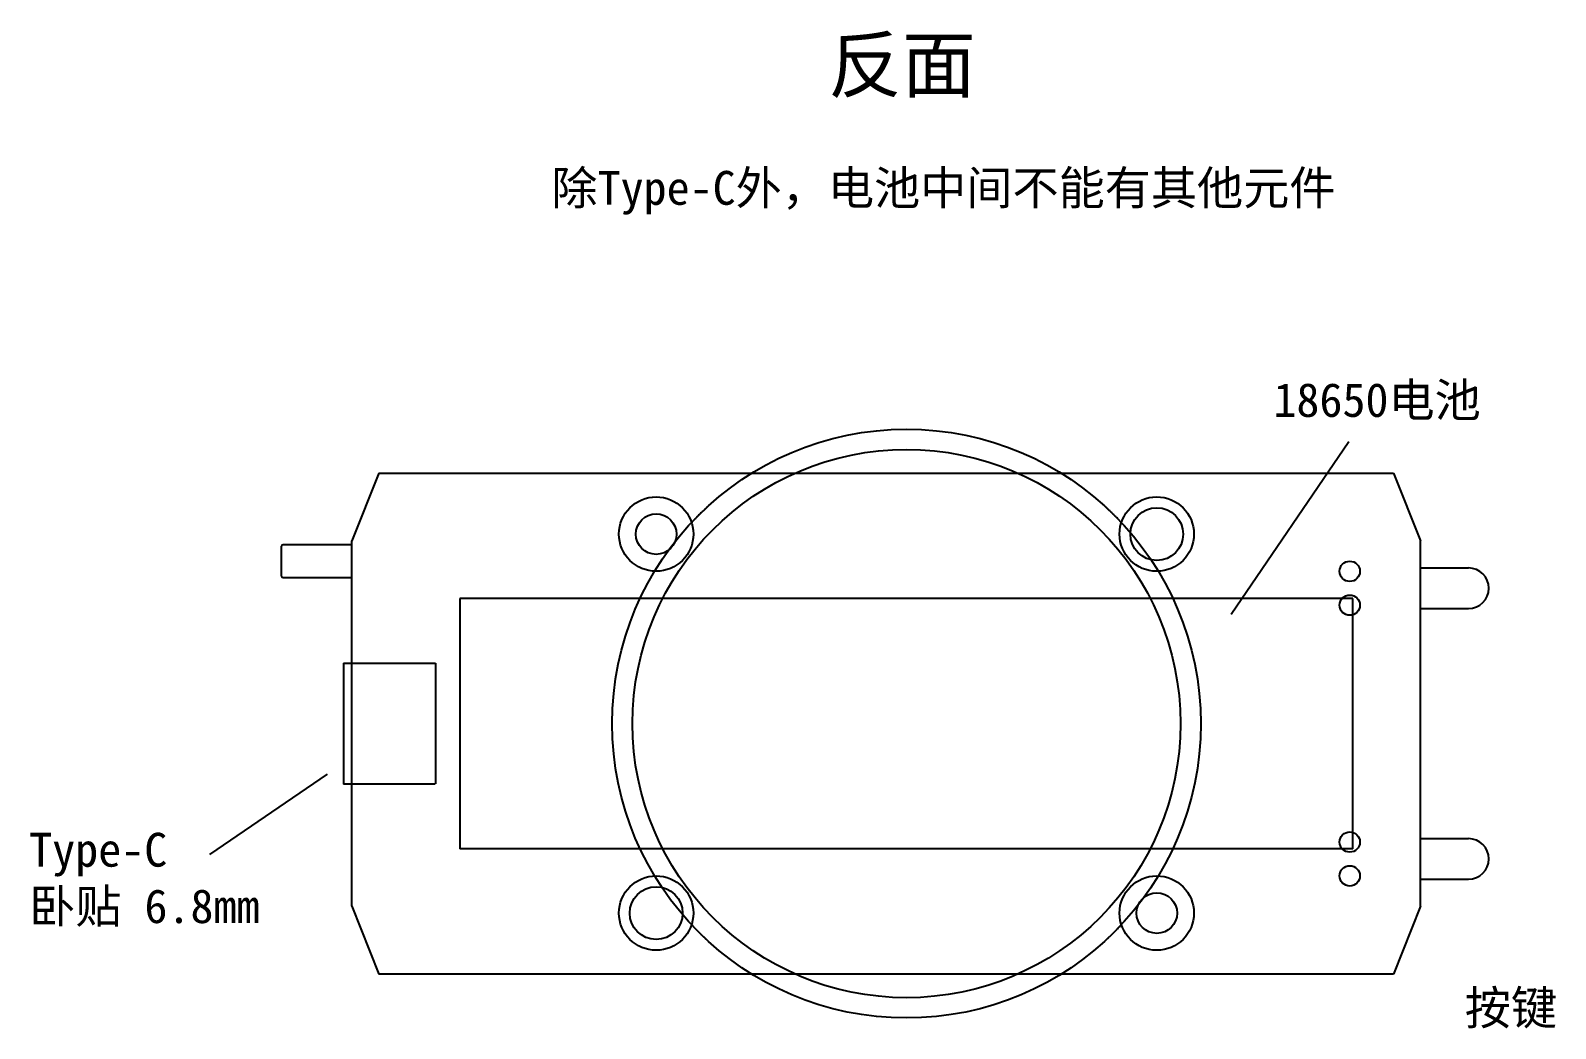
# Model space of a CAD drawing. Header units: millimetres. Extents: x -47 to 308, y 29 to 279.
# Drawn here: x 77.3 to 190, y 70.9 to 144.7 of the extents above; entities that cross this region are included whole.
import ezdxf

# ---------------------------------------------------------------- set-up
doc = ezdxf.new("R2010")
doc.units = ezdxf.units.MM
doc.linetypes.add('HIDDEN', pattern=[0.2, 0.1, -0.1])
doc.layers.add('DEFAULT_2', color=8, linetype='HIDDEN')
doc.layers.add('图层2', color=3, linetype='Continuous')
doc.styles.get("Standard").update_dxf_attribs({"font": 'arial.ttf'})

msp = doc.modelspace()

# ---------------------------------------------------------------- linework, layer by layer
at = {"color": 6, "linetype": 'Continuous'}
for p, q in [((103.06, 111.96), (101.06, 106.96)), ((103.06, 111.96), (178.06, 111.96)), ((178.06, 111.96), (180.06, 106.96)), ((101.06, 79.96), (101.06, 106.96)), ((180.06, 79.96), (180.06, 106.96)), ((101.06, 79.96), (103.06, 74.96)), ((180.06, 79.96), (178.06, 74.96)), ((178.06, 74.96), (103.06, 74.96))]:
    msp.add_line(p, q, dxfattribs=at)
at = {"color": 7, "linetype": 'Continuous'}
for p, q in [((95.88, 104.36), (95.88, 106.56)), ((101.06, 106.66), (95.98, 106.66)), ((95.98, 104.26), (101.06, 104.26)), ((109.06, 102.71), (109.06, 84.21)), ((175.06, 102.71), (109.06, 102.71)), ((175.06, 84.21), (175.06, 102.71)), ((100.46, 97.93), (100.46, 88.99)), ((100.46, 97.93), (107.26, 97.93)), ((107.26, 97.93), (107.26, 89.02)), ((107.23, 88.99), (100.46, 88.99)), ((175.06, 84.21), (109.06, 84.21))]:
    msp.add_line(p, q, dxfattribs=at)
at = {"color": 4, "linetype": 'Continuous'}
for p, q in [((180.02, 104.96), (183.6, 104.96)), ((180.02, 101.96), (183.6, 101.96)), ((180.02, 84.96), (183.6, 84.96)), ((180.02, 81.96), (183.6, 81.96))]:
    msp.add_line(p, q, dxfattribs=at)
for centre, radius in [((142.06, 93.46), 21.75), ((142.06, 93.46), 20.25), ((123.56, 107.46), 2.75), ((160.56, 107.46), 2.75), ((123.56, 79.46), 2.75), ((160.56, 79.46), 2.75)]:
    msp.add_circle(centre, radius, dxfattribs=at)
at = {"color": 6, "linetype": 'Continuous'}
for centre, radius in [((160.56, 107.46), 1.95), ((123.56, 107.46), 1.5), ((174.82, 104.71), 0.75), ((174.82, 102.21), 0.75), ((174.82, 84.71), 0.75), ((174.82, 82.21), 0.75), ((123.56, 79.46), 1.95), ((160.56, 79.46), 1.5)]:
    msp.add_circle(centre, radius, dxfattribs=at)
at = {"color": 7, "linetype": 'Continuous'}
for centre, start, end in [((95.98, 106.56), 90, 180), ((95.98, 104.36), 180, 270)]:
    msp.add_arc(centre, 0.1, start, end, dxfattribs=at)
at = {"color": 4, "linetype": 'Continuous'}
for centre in [(183.6, 103.46), (183.6, 83.46)]:
    msp.add_arc(centre, 1.5, 270, 90, dxfattribs=at)
at = {"layer": 'DEFAULT_2', "color": 8, "linetype": 'HIDDEN'}
for start, end in [(132.6203, 136.9208), (43.0792, 47.3797), (223.0792, 227.3797), (312.6203, 316.9208)]:
    msp.add_arc((142.06, 93.46), 21.75, start, end, dxfattribs=at)
at = {"layer": '图层2', "linetype": 'ByBlock', "lineweight": -2}
for p, q in [((166.05, 101.54), (174.75, 114.31)), ((90.57, 83.79), (99.28, 89.73))]:
    msp.add_line(p, q, dxfattribs=at)

# ---------------------------------------------------------------- texts
at = {"layer": '图层2', "attachment_point": 1}
for s, width, insert, char_height in [('\\pi16.8688;{\\fSimSun|b1|i0|c134|p2;反面}', 44.5068, (119.4, 144.13), 4), ('{\\fSimSun|b0|i0|c134|p2;除Type-C外，电池中间不能有其他元件}', 66.8453, (115.82, 134.29), 2.5), ('{\\fSimSun|b0|i0|c134|p2;18650电池}', 22.4589, (169.18, 118.62), 2.5), ('{\\fSimSun|b0|i0|c134|p2;Type-C\\P卧贴 6.8mm}', 22.4589, (77.22, 85.39), 2.5), ('{\\fSimSun|b0|i0|c134|p2;按键}', 15.4835, (183.33, 73.72), 2.5)]:
    msp.add_mtext_dynamic_manual_height_columns(s, width=width, gutter_width=12.5, heights=[0], dxfattribs=dict(at, insert=insert, char_height=char_height))

doc.saveas('drawing.dxf')
